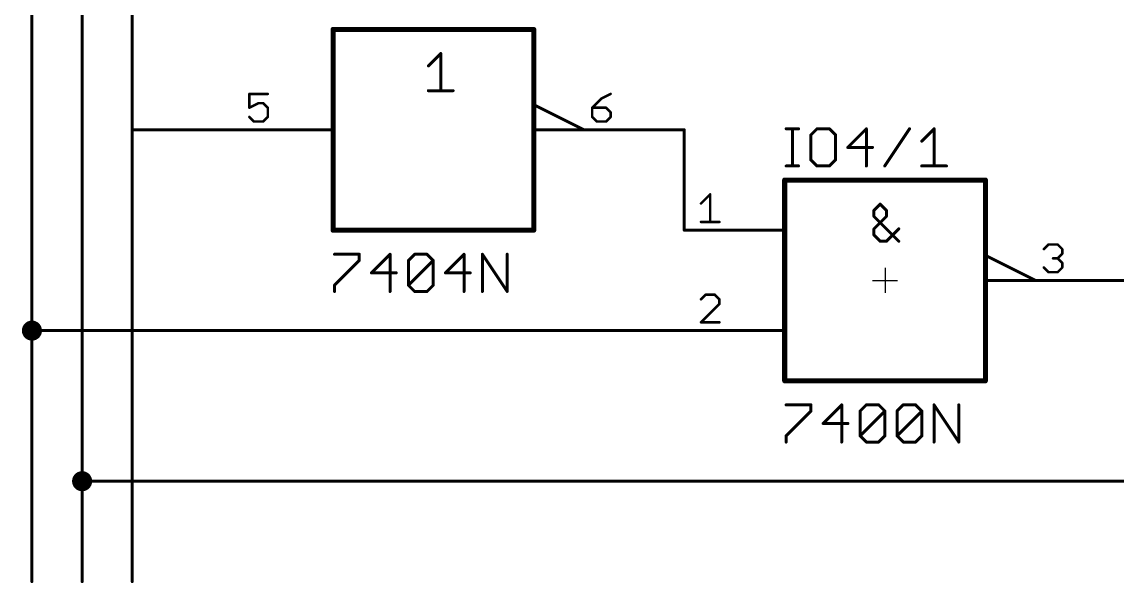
# Model space of a CAD drawing. Extents: x -34 to 81, y -13 to 101.
# Drawn here: x -33.5 to 21.9, y -12.8 to 15.6 of the extents above; entities that cross this region are included whole.
import ezdxf

# ---------------------------------------------------------------- set-up
doc = ezdxf.new("R2010")
doc.units = 0
for name, color, linetype in [('91', 94, 'CONTINUOUS'), ('94', 14, 'CONTINUOUS'), ('95', 250, 'CONTINUOUS'), ('96', 250, 'CONTINUOUS')]:
    doc.layers.add(name, color=color, linetype=linetype)

msp = doc.modelspace()

# ---------------------------------------------------------------- linework, layer by layer
at = {"layer": '91', "const_width": 0.1524}
for points in [[(-33.02, 35.56), (-33.02, 0)], [(-27.94, 10.16), (-27.94, 30.48)], [(-30.48, -7.62), (-30.48, 22.86)], [(-27.94, -12.7), (-27.94, 10.16)], [(-22.86, 10.16), (-27.94, 10.16)], [(-2.54, 10.16), (0, 10.16)], [(0, 10.16), (0, 5.08)], [(20.32, 2.54), (22.86, 2.54)], [(-33.02, 0), (-33.02, -12.7)], [(2.54, 0), (-33.02, 0)], [(-30.48, -12.7), (-30.48, -7.62)], [(25.4, -7.62), (-30.48, -7.62)]]:
    msp.add_lwpolyline(points, dxfattribs=at)
at = {"layer": '91'}
for points, const_width in [([(-27.9019, 10.16, 1), (-27.9781, 10.16)], 0.0762), ([(-27.94, 10.1981, 1), (-27.94, 10.1219)], 0.0762), ([(-27.9781, 10.16, 1), (-27.9019, 10.16)], 0.0762), ([(-22.86, 10.1219, 1), (-22.86, 10.1981)], 0.0762), ([(-2.54, 10.1981, 1), (-2.54, 10.1219)], 0.0762), ([(0.0381, 10.16, 1), (-0.0381, 10.16)], 0.0762), ([(0, 10.1219, 1), (0, 10.1981)], 0.0762), ([(-0.0381, 5.08, 1), (0.0381, 5.08)], 0.0762), ([(20.32, 2.5781, 1), (20.32, 2.5019)], 0.0762), ([(-33.02, -0.254, 1), (-33.02, 0.254, 1), (-33.02, -0.254)], 0.508), ([(-32.9819, 0, 1), (-33.0581, 0)], 0.0762), ([(-33.02, 0.0381, 1), (-33.02, -0.0381)], 0.0762), ([(-33.0581, 0, 1), (-32.9819, 0)], 0.0762), ([(2.54, -0.0381, 1), (2.54, 0.0381)], 0.0762), ([(-30.48, -7.874, 1), (-30.48, -7.366, 1), (-30.48, -7.874)], 0.508), ([(-30.4419, -7.62, 1), (-30.5181, -7.62)], 0.0762), ([(-30.48, -7.5819, 1), (-30.48, -7.6581)], 0.0762), ([(-30.5181, -7.62, 1), (-30.4419, -7.62)], 0.0762), ([(-33.0581, -12.7, 1), (-32.9819, -12.7)], 0.0762), ([(-30.5181, -12.7, 1), (-30.4419, -12.7)], 0.0762), ([(-27.9781, -12.7, 1), (-27.9019, -12.7)], 0.0762)]:
    msp.add_lwpolyline(points, format="xyb", dxfattribs=dict(at, const_width=const_width))
at = {"layer": '94'}
for p, q in [((10.16, 3.175), (10.16, 1.905)), ((9.525, 2.54), (10.795, 2.54))]:
    msp.add_line(p, q, dxfattribs=at)
for points, const_width in [([(-7.62, 15.24), (-17.78, 15.24)], 0.254), ([(-17.78, 10.16), (-17.78, 15.24)], 0.254), ([(-7.62, 15.24), (-7.62, 11.43)], 0.254), ([(-12.954, 13.3953), (-12.3269, 14.0224)], 0.1524), ([(-12.3269, 14.0224), (-12.3269, 12.1412)], 0.1524), ([(-12.954, 12.1412), (-11.6999, 12.1412)], 0.1524), ([(-7.62, 11.43), (-7.62, 10.16)], 0.254), ([(-5.08, 10.16), (-7.62, 11.43)], 0.1524), ([(-22.86, 10.16), (-20.32, 10.16)], 0.1524), ([(-20.32, 10.16), (-17.78, 10.16)], 0.1524), ([(-17.78, 5.08), (-17.78, 10.16)], 0.254), ([(-7.62, 10.16), (-7.62, 5.08)], 0.254), ([(-7.62, 10.16), (-5.08, 10.16)], 0.1524), ([(-2.54, 10.16), (-5.08, 10.16)], 0.1524), ([(15.24, 7.62), (5.08, 7.62)], 0.254), ([(5.08, 5.08), (5.08, 7.62)], 0.254), ([(15.24, 7.62), (15.24, 3.81)], 0.254), ([(9.9147, 6.4024), (9.6012, 6.0889)], 0.1524), ([(9.6012, 6.0889), (9.6012, 5.7753)], 0.1524), ([(10.2283, 6.0889), (9.9147, 6.4024)], 0.1524), ([(10.2283, 5.7753), (10.2283, 6.0889)], 0.1524), ([(9.6012, 5.1483), (10.2283, 5.7753)], 0.1524), ([(9.6012, 5.7753), (10.8553, 4.5212)], 0.1524), ([(-17.78, 5.08), (-7.62, 5.08)], 0.254), ([(0, 5.08), (2.54, 5.08)], 0.1524), ([(2.54, 5.08), (5.08, 5.08)], 0.1524), ([(5.08, 0), (5.08, 5.08)], 0.254), ([(9.6012, 4.8347), (9.6012, 5.1483)], 0.1524), ([(10.8553, 5.1483), (10.2283, 4.5212)], 0.1524), ([(9.9147, 4.5212), (9.6012, 4.8347)], 0.1524), ([(10.2283, 4.5212), (9.9147, 4.5212)], 0.1524), ([(15.24, 3.81), (15.24, 2.54)], 0.254), ([(17.78, 2.54), (15.24, 3.81)], 0.1524), ([(15.24, 2.54), (15.24, -2.54)], 0.254), ([(15.24, 2.54), (17.78, 2.54)], 0.1524), ([(20.32, 2.54), (17.78, 2.54)], 0.1524), ([(0, 0), (2.54, 0)], 0.1524), ([(2.54, 0), (5.08, 0)], 0.1524), ([(5.08, -2.54), (5.08, 0)], 0.254), ([(5.08, -2.54), (15.24, -2.54)], 0.254)]:
    msp.add_lwpolyline(points, dxfattribs=dict(at, const_width=const_width))
for points, const_width in [([(-17.78, 15.3035, 1), (-17.78, 15.1765)], 0.127), ([(-17.7165, 15.24, 1), (-17.8435, 15.24)], 0.127), ([(-7.5565, 15.24, 1), (-7.6835, 15.24)], 0.127), ([(-7.62, 15.1765, 1), (-7.62, 15.3035)], 0.127), ([(-12.2888, 14.0224, 1), (-12.365, 14.0224)], 0.0762), ([(-12.3, 13.9955, 1), (-12.3539, 14.0493)], 0.0762), ([(-12.9809, 13.4223, 1), (-12.9271, 13.3684)], 0.0762), ([(-12.954, 12.1793, 1), (-12.954, 12.1031)], 0.0762), ([(-11.6999, 12.1031, 1), (-11.6999, 12.1793)], 0.0762), ([(-12.365, 12.1412, 1), (-12.2888, 12.1412)], 0.0762), ([(-7.5565, 11.43, 1), (-7.6835, 11.43)], 0.127), ([(-7.6835, 11.43, 1), (-7.5565, 11.43)], 0.127), ([(-7.603, 11.4641, 1), (-7.637, 11.3959)], 0.0762), ([(-22.86, 10.1981, 1), (-22.86, 10.1219)], 0.0762), ([(-20.32, 10.1981, 1), (-20.32, 10.1219)], 0.0762), ([(-20.32, 10.1219, 1), (-20.32, 10.1981)], 0.0762), ([(-17.7165, 10.16, 1), (-17.8435, 10.16)], 0.127), ([(-17.8435, 10.16, 1), (-17.7165, 10.16)], 0.127), ([(-17.78, 10.1219, 1), (-17.78, 10.1981)], 0.0762), ([(-7.5565, 10.16, 1), (-7.6835, 10.16)], 0.127), ([(-7.6835, 10.16, 1), (-7.5565, 10.16)], 0.127), ([(-7.62, 10.1981, 1), (-7.62, 10.1219)], 0.0762), ([(-5.08, 10.1981, 1), (-5.08, 10.1219)], 0.0762), ([(-5.097, 10.1259, 1), (-5.063, 10.1941)], 0.0762), ([(-5.08, 10.1219, 1), (-5.08, 10.1981)], 0.0762), ([(-2.54, 10.1219, 1), (-2.54, 10.1981)], 0.0762), ([(5.08, 7.6835, 1), (5.08, 7.5565)], 0.127), ([(5.1435, 7.62, 1), (5.0165, 7.62)], 0.127), ([(15.3035, 7.62, 1), (15.1765, 7.62)], 0.127), ([(15.24, 7.5565, 1), (15.24, 7.6835)], 0.127), ([(9.6393, 6.0889, 1), (9.5631, 6.0889)], 0.0762), ([(9.5743, 6.1158, 1), (9.6281, 6.0619)], 0.0762), ([(9.9417, 6.4293, 1), (9.8878, 6.3755)], 0.0762), ([(9.9417, 6.3755, 1), (9.8878, 6.4293)], 0.0762), ([(10.2664, 6.0889, 1), (10.1902, 6.0889)], 0.0762), ([(10.2013, 6.0619, 1), (10.2552, 6.1158)], 0.0762), ([(9.6281, 5.8023, 1), (9.5743, 5.7484)], 0.0762), ([(9.5631, 5.7753, 1), (9.6393, 5.7753)], 0.0762), ([(10.1902, 5.7753, 1), (10.2664, 5.7753)], 0.0762), ([(10.2552, 5.7484, 1), (10.2013, 5.8023)], 0.0762), ([(-17.78, 5.1435, 1), (-17.78, 5.0165)], 0.127), ([(-17.8435, 5.08, 1), (-17.7165, 5.08)], 0.127), ([(-7.6835, 5.08, 1), (-7.5565, 5.08)], 0.127), ([(-7.62, 5.0165, 1), (-7.62, 5.1435)], 0.127), ([(0, 5.1181, 1), (0, 5.0419)], 0.0762), ([(2.54, 5.1181, 1), (2.54, 5.0419)], 0.0762), ([(2.54, 5.0419, 1), (2.54, 5.1181)], 0.0762), ([(5.1435, 5.08, 1), (5.0165, 5.08)], 0.127), ([(5.0165, 5.08, 1), (5.1435, 5.08)], 0.127), ([(5.08, 5.0419, 1), (5.08, 5.1181)], 0.0762), ([(9.6393, 5.1483, 1), (9.5631, 5.1483)], 0.0762), ([(9.5743, 5.1752, 1), (9.6281, 5.1213)], 0.0762), ([(10.8823, 5.1213, 1), (10.8284, 5.1752)], 0.0762), ([(9.6281, 4.8617, 1), (9.5743, 4.8078)], 0.0762), ([(9.5631, 4.8347, 1), (9.6393, 4.8347)], 0.0762), ([(9.9147, 4.5593, 1), (9.9147, 4.4831)], 0.0762), ([(9.8878, 4.4943, 1), (9.9417, 4.5481)], 0.0762), ([(10.2013, 4.5481, 1), (10.2552, 4.4943)], 0.0762), ([(10.2283, 4.4831, 1), (10.2283, 4.5593)], 0.0762), ([(10.8284, 4.4943, 1), (10.8823, 4.5481)], 0.0762), ([(15.3035, 3.81, 1), (15.1765, 3.81)], 0.127), ([(15.257, 3.8441, 1), (15.223, 3.7759)], 0.0762), ([(15.1765, 3.81, 1), (15.3035, 3.81)], 0.127), ([(15.3035, 2.54, 1), (15.1765, 2.54)], 0.127), ([(15.1765, 2.54, 1), (15.3035, 2.54)], 0.127), ([(15.24, 2.5781, 1), (15.24, 2.5019)], 0.0762), ([(17.78, 2.5781, 1), (17.78, 2.5019)], 0.0762), ([(17.763, 2.5059, 1), (17.797, 2.5741)], 0.0762), ([(17.78, 2.5019, 1), (17.78, 2.5781)], 0.0762), ([(20.32, 2.5019, 1), (20.32, 2.5781)], 0.0762), ([(0, 0.0381, 1), (0, -0.0381)], 0.0762), ([(2.54, 0.0381, 1), (2.54, -0.0381)], 0.0762), ([(2.54, -0.0381, 1), (2.54, 0.0381)], 0.0762), ([(5.1435, 0, 1), (5.0165, 0)], 0.127), ([(5.0165, 0, 1), (5.1435, 0)], 0.127), ([(5.08, -0.0381, 1), (5.08, 0.0381)], 0.0762), ([(5.08, -2.4765, 1), (5.08, -2.6035)], 0.127), ([(5.0165, -2.54, 1), (5.1435, -2.54)], 0.127), ([(15.1765, -2.54, 1), (15.3035, -2.54)], 0.127), ([(15.24, -2.6035, 1), (15.24, -2.4765)], 0.127)]:
    msp.add_lwpolyline(points, format="xyb", dxfattribs=dict(at, const_width=const_width))
at = {"layer": '95'}
for points, const_width in [([(-21.0832, 11.9773), (-22.0154, 11.9773)], 0.127), ([(-22.0154, 11.9773), (-22.0154, 11.2782)], 0.127), ([(-4.1948, 11.7443), (-4.6609, 11.2782)], 0.127), ([(-3.7288, 11.9773), (-4.1948, 11.7443)], 0.127), ([(-22.0154, 11.2782), (-21.5493, 11.5112)], 0.127), ([(-21.5493, 11.5112), (-21.3163, 11.5112)], 0.127), ([(-21.3163, 11.5112), (-21.0832, 11.2782)], 0.127), ([(-21.0832, 11.2782), (-21.0832, 10.8121)], 0.127), ([(-4.6609, 11.2782), (-4.6609, 10.8121)], 0.127), ([(-3.9618, 11.2782), (-4.6609, 11.2782)], 0.127), ([(-3.7288, 11.0452), (-3.9618, 11.2782)], 0.127), ([(-3.7288, 10.8121), (-3.7288, 11.0452)], 0.127), ([(-21.7823, 10.5791), (-22.0154, 10.8121)], 0.127), ([(-21.3163, 10.5791), (-21.7823, 10.5791)], 0.127), ([(-21.0832, 10.8121), (-21.3163, 10.5791)], 0.127), ([(-4.6609, 10.8121), (-4.4279, 10.5791)], 0.127), ([(-4.4279, 10.5791), (-3.9618, 10.5791)], 0.127), ([(-3.9618, 10.5791), (-3.7288, 10.8121)], 0.127), ([(5.1562, 10.2124), (5.7833, 10.2124)], 0.1524), ([(5.4697, 8.3312), (5.4697, 10.2124)], 0.1524), ([(6.7171, 10.2124), (6.4036, 9.8989)], 0.1524), ([(7.3442, 10.2124), (6.7171, 10.2124)], 0.1524), ([(7.6577, 9.8989), (7.3442, 10.2124)], 0.1524), ([(9.2152, 10.2124), (8.2746, 9.2718)], 0.1524), ([(9.2152, 8.3312), (9.2152, 10.2124)], 0.1524), ([(10.1456, 8.3312), (11.3998, 10.2124)], 0.1524), ([(12.0167, 9.5853), (12.6437, 10.2124)], 0.1524), ([(12.6437, 10.2124), (12.6437, 8.3312)], 0.1524), ([(6.4036, 9.8989), (6.4036, 8.6447)], 0.1524), ([(7.6577, 8.6447), (7.6577, 9.8989)], 0.1524), ([(8.2746, 9.2718), (9.5287, 9.2718)], 0.1524), ([(5.1562, 8.3312), (5.7833, 8.3312)], 0.1524), ([(6.4036, 8.6447), (6.7171, 8.3312)], 0.1524), ([(6.7171, 8.3312), (7.3442, 8.3312)], 0.1524), ([(7.3442, 8.3312), (7.6577, 8.6447)], 0.1524), ([(12.0167, 8.3312), (13.2708, 8.3312)], 0.1524), ([(0.8446, 6.4312), (1.3107, 6.8973)], 0.127), ([(1.3107, 6.8973), (1.3107, 5.4991)], 0.127), ([(0.8446, 5.4991), (1.7768, 5.4991)], 0.127), ([(18.1991, 4.1243), (18.4321, 4.3573)], 0.127), ([(18.4321, 4.3573), (18.8982, 4.3573)], 0.127), ([(18.8982, 4.3573), (19.1312, 4.1243)], 0.127), ([(19.1312, 3.8912), (18.8982, 3.6582)], 0.127), ([(19.1312, 4.1243), (19.1312, 3.8912)], 0.127), ([(18.8982, 3.6582), (18.6652, 3.6582)], 0.127), ([(18.8982, 3.6582), (19.1312, 3.4252)], 0.127), ([(19.1312, 3.4252), (19.1312, 3.1921)], 0.127), ([(18.4321, 2.9591), (18.1991, 3.1921)], 0.127), ([(18.8982, 2.9591), (18.4321, 2.9591)], 0.127), ([(19.1312, 3.1921), (18.8982, 2.9591)], 0.127), ([(1.0777, 1.8173), (0.8446, 1.5843)], 0.127), ([(1.5437, 1.8173), (1.0777, 1.8173)], 0.127), ([(1.7768, 1.5843), (1.5437, 1.8173)], 0.127), ([(0.8446, 0.4191), (1.7768, 1.3512)], 0.127), ([(1.7768, 1.3512), (1.7768, 1.5843)], 0.127), ([(1.7768, 0.4191), (0.8446, 0.4191)], 0.127)]:
    msp.add_lwpolyline(points, dxfattribs=dict(at, const_width=const_width))
for points, const_width in [([(-22.0154, 12.009, 1), (-22.0154, 11.9455)], 0.0635), ([(-21.9836, 11.9773, 1), (-22.0471, 11.9773)], 0.0635), ([(-21.0832, 11.9455, 1), (-21.0832, 12.009)], 0.0635), ([(-4.209, 11.7727, 1), (-4.1806, 11.7159)], 0.0635), ([(-4.1724, 11.7218, 1), (-4.2173, 11.7667)], 0.0635), ([(-3.7146, 11.9489, 1), (-3.743, 12.0057)], 0.0635), ([(-22.0296, 11.3066, 1), (-22.0012, 11.2498)], 0.0635), ([(-22.0471, 11.2782, 1), (-21.9836, 11.2782)], 0.0635), ([(-21.5493, 11.543, 1), (-21.5493, 11.4795)], 0.0635), ([(-21.5351, 11.4828, 1), (-21.5635, 11.5396)], 0.0635), ([(-21.2938, 11.5337, 1), (-21.3387, 11.4888)], 0.0635), ([(-21.3163, 11.4795, 1), (-21.3163, 11.543)], 0.0635), ([(-21.0515, 11.2782, 1), (-21.115, 11.2782)], 0.0635), ([(-21.1057, 11.2557, 1), (-21.0608, 11.3006)], 0.0635), ([(-4.6609, 11.3099, 1), (-4.6609, 11.2464)], 0.0635), ([(-4.6834, 11.3006, 1), (-4.6384, 11.2557)], 0.0635), ([(-4.6292, 11.2782, 1), (-4.6926, 11.2782)], 0.0635), ([(-3.9394, 11.3006, 1), (-3.9843, 11.2557)], 0.0635), ([(-3.9618, 11.2464, 1), (-3.9618, 11.3099)], 0.0635), ([(-3.697, 11.0452, 1), (-3.7605, 11.0452)], 0.0635), ([(-3.7512, 11.0227, 1), (-3.7063, 11.0676)], 0.0635), ([(-21.9929, 10.8346, 1), (-22.0378, 10.7897)], 0.0635), ([(-21.7823, 10.6109, 1), (-21.7823, 10.5473)], 0.0635), ([(-21.8048, 10.5566, 1), (-21.7599, 10.6016)], 0.0635), ([(-21.3387, 10.6016, 1), (-21.2938, 10.5566)], 0.0635), ([(-21.3163, 10.5473, 1), (-21.3163, 10.6109)], 0.0635), ([(-21.115, 10.8121, 1), (-21.0515, 10.8121)], 0.0635), ([(-21.0608, 10.7897, 1), (-21.1057, 10.8346)], 0.0635), ([(-4.6384, 10.8346, 1), (-4.6834, 10.7897)], 0.0635), ([(-4.6926, 10.8121, 1), (-4.6292, 10.8121)], 0.0635), ([(-4.4279, 10.6109, 1), (-4.4279, 10.5473)], 0.0635), ([(-4.4503, 10.5566, 1), (-4.4054, 10.6016)], 0.0635), ([(-3.9843, 10.6016, 1), (-3.9394, 10.5566)], 0.0635), ([(-3.9618, 10.5473, 1), (-3.9618, 10.6109)], 0.0635), ([(-3.7605, 10.8121, 1), (-3.697, 10.8121)], 0.0635), ([(-3.7063, 10.7897, 1), (-3.7512, 10.8346)], 0.0635), ([(5.1562, 10.2505, 1), (5.1562, 10.1743)], 0.0762), ([(5.5078, 10.2124, 1), (5.4316, 10.2124)], 0.0762), ([(5.7833, 10.1743, 1), (5.7833, 10.2505)], 0.0762), ([(6.7171, 10.2505, 1), (6.7171, 10.1743)], 0.0762), ([(6.744, 10.1855, 1), (6.6902, 10.2393)], 0.0762), ([(7.3711, 10.2393, 1), (7.3172, 10.1855)], 0.0762), ([(7.3442, 10.1743, 1), (7.3442, 10.2505)], 0.0762), ([(9.2533, 10.2124, 1), (9.1771, 10.2124)], 0.0762), ([(9.2421, 10.1855, 1), (9.1883, 10.2393)], 0.0762), ([(11.4315, 10.1913, 1), (11.3681, 10.2335)], 0.0762), ([(12.6818, 10.2124, 1), (12.6056, 10.2124)], 0.0762), ([(12.6707, 10.1855, 1), (12.6168, 10.2393)], 0.0762), ([(6.3766, 9.9258, 1), (6.4305, 9.8719)], 0.0762), ([(6.4417, 9.8989, 1), (6.3655, 9.8989)], 0.0762), ([(7.6958, 9.8989, 1), (7.6196, 9.8989)], 0.0762), ([(7.6308, 9.8719, 1), (7.6846, 9.9258)], 0.0762), ([(11.9897, 9.6123, 1), (12.0436, 9.5584)], 0.0762), ([(8.2746, 9.3099, 1), (8.2746, 9.2337)], 0.0762), ([(8.2477, 9.2987, 1), (8.3015, 9.2449)], 0.0762), ([(9.5287, 9.2337, 1), (9.5287, 9.3099)], 0.0762), ([(5.1562, 8.3693, 1), (5.1562, 8.2931)], 0.0762), ([(5.4316, 8.3312, 1), (5.5078, 8.3312)], 0.0762), ([(5.7833, 8.2931, 1), (5.7833, 8.3693)], 0.0762), ([(6.4305, 8.6717, 1), (6.3766, 8.6178)], 0.0762), ([(6.3655, 8.6447, 1), (6.4417, 8.6447)], 0.0762), ([(6.7171, 8.3693, 1), (6.7171, 8.2931)], 0.0762), ([(6.6902, 8.3043, 1), (6.744, 8.3581)], 0.0762), ([(7.3172, 8.3581, 1), (7.3711, 8.3043)], 0.0762), ([(7.3442, 8.2931, 1), (7.3442, 8.3693)], 0.0762), ([(7.6196, 8.6447, 1), (7.6958, 8.6447)], 0.0762), ([(7.6846, 8.6178, 1), (7.6308, 8.6717)], 0.0762), ([(9.1771, 8.3312, 1), (9.2533, 8.3312)], 0.0762), ([(10.1139, 8.3523, 1), (10.1773, 8.3101)], 0.0762), ([(12.0167, 8.3693, 1), (12.0167, 8.2931)], 0.0762), ([(12.6056, 8.3312, 1), (12.6818, 8.3312)], 0.0762), ([(13.2708, 8.2931, 1), (13.2708, 8.3693)], 0.0762), ([(1.3424, 6.8973, 1), (1.2789, 6.8973)], 0.0635), ([(1.3331, 6.8748, 1), (1.2882, 6.9197)], 0.0635), ([(0.8222, 6.4537, 1), (0.8671, 6.4088)], 0.0635), ([(0.8446, 5.5309, 1), (0.8446, 5.4674)], 0.0635), ([(1.7768, 5.4674, 1), (1.7768, 5.5309)], 0.0635), ([(1.2789, 5.4991, 1), (1.3424, 5.4991)], 0.0635), ([(18.1766, 4.1467, 1), (18.2216, 4.1018)], 0.0635), ([(18.4321, 4.389, 1), (18.4321, 4.3255)], 0.0635), ([(18.4546, 4.3348, 1), (18.4097, 4.3797)], 0.0635), ([(18.9206, 4.3797, 1), (18.8757, 4.3348)], 0.0635), ([(18.8982, 4.3255, 1), (18.8982, 4.389)], 0.0635), ([(19.163, 4.1243, 1), (19.0995, 4.1243)], 0.0635), ([(19.0995, 3.8912, 1), (19.163, 3.8912)], 0.0635), ([(19.1088, 4.1018, 1), (19.1537, 4.1467)], 0.0635), ([(19.1537, 3.8688, 1), (19.1088, 3.9137)], 0.0635), ([(18.6652, 3.6899, 1), (18.6652, 3.6264)], 0.0635), ([(18.9206, 3.6806, 1), (18.8757, 3.6357)], 0.0635), ([(18.8757, 3.6806, 1), (18.9206, 3.6357)], 0.0635), ([(18.8982, 3.6264, 1), (18.8982, 3.6899)], 0.0635), ([(19.163, 3.4252, 1), (19.0995, 3.4252)], 0.0635), ([(19.1088, 3.4027, 1), (19.1537, 3.4476)], 0.0635), ([(18.2216, 3.2146, 1), (18.1766, 3.1697)], 0.0635), ([(18.4321, 2.9909, 1), (18.4321, 2.9274)], 0.0635), ([(18.4097, 2.9366, 1), (18.4546, 2.9816)], 0.0635), ([(18.8757, 2.9816, 1), (18.9206, 2.9366)], 0.0635), ([(18.8982, 2.9274, 1), (18.8982, 2.9909)], 0.0635), ([(19.0995, 3.1921, 1), (19.163, 3.1921)], 0.0635), ([(19.1537, 3.1697, 1), (19.1088, 3.2146)], 0.0635), ([(1.0777, 1.849, 1), (1.0777, 1.7855)], 0.0635), ([(1.1001, 1.7948, 1), (1.0552, 1.8397)], 0.0635), ([(1.5662, 1.8397, 1), (1.5213, 1.7948)], 0.0635), ([(1.5437, 1.7855, 1), (1.5437, 1.849)], 0.0635), ([(0.8222, 1.6067, 1), (0.8671, 1.5618)], 0.0635), ([(1.8085, 1.5843, 1), (1.745, 1.5843)], 0.0635), ([(1.745, 1.3512, 1), (1.8085, 1.3512)], 0.0635), ([(1.7543, 1.5618, 1), (1.7992, 1.6067)], 0.0635), ([(1.7992, 1.3288, 1), (1.7543, 1.3737)], 0.0635), ([(0.8446, 0.4509, 1), (0.8446, 0.3874)], 0.0635), ([(0.8222, 0.4416, 1), (0.8671, 0.3966)], 0.0635), ([(1.7768, 0.3874, 1), (1.7768, 0.4509)], 0.0635)]:
    msp.add_lwpolyline(points, format="xyb", dxfattribs=dict(at, const_width=const_width))
at = {"layer": '96', "const_width": 0.1524}
for points in [[(-17.7038, 3.8624), (-16.4497, 3.8624)], [(-16.4497, 3.8624), (-16.4497, 3.5489)], [(-14.8922, 3.8624), (-15.8328, 2.9218)], [(-14.8922, 1.9812), (-14.8922, 3.8624)], [(-13.9617, 3.5489), (-13.6482, 3.8624)], [(-13.6482, 3.8624), (-13.0211, 3.8624)], [(-13.0211, 3.8624), (-12.7076, 3.5489)], [(-11.1501, 3.8624), (-12.0907, 2.9218)], [(-11.1501, 1.9812), (-11.1501, 3.8624)], [(-10.2196, 1.9812), (-10.2196, 3.8624)], [(-10.2196, 3.8624), (-8.9655, 1.9812)], [(-8.9655, 1.9812), (-8.9655, 3.8624)], [(-16.4497, 3.5489), (-17.7038, 2.2947)], [(-13.9617, 2.2947), (-13.9617, 3.5489)], [(-13.9617, 2.2947), (-12.7076, 3.5489)], [(-12.7076, 3.5489), (-12.7076, 2.2947)], [(-15.8328, 2.9218), (-14.5786, 2.9218)], [(-12.0907, 2.9218), (-10.8366, 2.9218)], [(-17.7038, 2.2947), (-17.7038, 1.9812)], [(-13.6482, 1.9812), (-13.9617, 2.2947)], [(-12.7076, 2.2947), (-13.0211, 1.9812)], [(-13.0211, 1.9812), (-13.6482, 1.9812)], [(5.1562, -3.7576), (6.4103, -3.7576)], [(6.4103, -3.7576), (6.4103, -4.0711)], [(7.9678, -3.7576), (7.0272, -4.6982)], [(7.9678, -5.6388), (7.9678, -3.7576)], [(8.8983, -4.0711), (9.2118, -3.7576)], [(9.2118, -3.7576), (9.8389, -3.7576)], [(9.8389, -3.7576), (10.1524, -4.0711)], [(10.7693, -4.0711), (11.0828, -3.7576)], [(11.0828, -3.7576), (11.7099, -3.7576)], [(11.7099, -3.7576), (12.0235, -4.0711)], [(12.6403, -5.6388), (12.6403, -3.7576)], [(12.6403, -3.7576), (13.8945, -5.6388)], [(13.8945, -5.6388), (13.8945, -3.7576)], [(6.4103, -4.0711), (5.1562, -5.3253)], [(8.8983, -5.3253), (8.8983, -4.0711)], [(8.8983, -5.3253), (10.1524, -4.0711)], [(10.1524, -4.0711), (10.1524, -5.3253)], [(10.7693, -5.3253), (10.7693, -4.0711)], [(10.7693, -5.3253), (12.0235, -4.0711)], [(12.0235, -4.0711), (12.0235, -5.3253)], [(7.0272, -4.6982), (8.2814, -4.6982)], [(5.1562, -5.3253), (5.1562, -5.6388)], [(9.2118, -5.6388), (8.8983, -5.3253)], [(10.1524, -5.3253), (9.8389, -5.6388)], [(11.0828, -5.6388), (10.7693, -5.3253)], [(12.0235, -5.3253), (11.7099, -5.6388)], [(9.8389, -5.6388), (9.2118, -5.6388)], [(11.7099, -5.6388), (11.0828, -5.6388)]]:
    msp.add_lwpolyline(points, dxfattribs=at)
at = {"layer": '96', "const_width": 0.0762}
for points in [[(-17.7038, 3.9005, 1), (-17.7038, 3.8243)], [(-16.4116, 3.8624, 1), (-16.4878, 3.8624)], [(-16.4497, 3.8243, 1), (-16.4497, 3.9005)], [(-14.8541, 3.8624, 1), (-14.9303, 3.8624)], [(-14.8652, 3.8355, 1), (-14.9191, 3.8893)], [(-13.6482, 3.9005, 1), (-13.6482, 3.8243)], [(-13.6212, 3.8355, 1), (-13.6751, 3.8893)], [(-12.9942, 3.8893, 1), (-13.0481, 3.8355)], [(-13.0211, 3.8243, 1), (-13.0211, 3.9005)], [(-11.112, 3.8624, 1), (-11.1882, 3.8624)], [(-11.1231, 3.8355, 1), (-11.177, 3.8893)], [(-10.1879, 3.8835, 1), (-10.2514, 3.8413)], [(-10.1815, 3.8624, 1), (-10.2577, 3.8624)], [(-8.9274, 3.8624, 1), (-9.0036, 3.8624)], [(-16.4878, 3.5489, 1), (-16.4116, 3.5489)], [(-16.4227, 3.5219, 1), (-16.4766, 3.5758)], [(-13.9887, 3.5758, 1), (-13.9348, 3.5219)], [(-13.9236, 3.5489, 1), (-13.9998, 3.5489)], [(-12.6695, 3.5489, 1), (-12.7457, 3.5489)], [(-12.6806, 3.5219, 1), (-12.7345, 3.5758)], [(-12.7345, 3.5219, 1), (-12.6806, 3.5758)], [(-15.8328, 2.9599, 1), (-15.8328, 2.8837)], [(-15.8597, 2.9487, 1), (-15.8058, 2.8949)], [(-14.5786, 2.8837, 1), (-14.5786, 2.9599)], [(-12.0907, 2.9599, 1), (-12.0907, 2.8837)], [(-12.1176, 2.9487, 1), (-12.0637, 2.8949)], [(-10.8366, 2.8837, 1), (-10.8366, 2.9599)], [(-17.6657, 2.2947, 1), (-17.7419, 2.2947)], [(-17.7307, 2.3217, 1), (-17.6769, 2.2678)], [(-13.9348, 2.3217, 1), (-13.9887, 2.2678)], [(-13.9887, 2.3217, 1), (-13.9348, 2.2678)], [(-13.9998, 2.2947, 1), (-13.9236, 2.2947)], [(-12.7457, 2.2947, 1), (-12.6695, 2.2947)], [(-12.6806, 2.2678, 1), (-12.7345, 2.3217)], [(-17.7419, 1.9812, 1), (-17.6657, 1.9812)], [(-14.9303, 1.9812, 1), (-14.8541, 1.9812)], [(-13.6482, 2.0193, 1), (-13.6482, 1.9431)], [(-13.6751, 1.9543, 1), (-13.6212, 2.0081)], [(-13.0481, 2.0081, 1), (-12.9942, 1.9543)], [(-13.0211, 1.9431, 1), (-13.0211, 2.0193)], [(-11.1882, 1.9812, 1), (-11.112, 1.9812)], [(-10.2577, 1.9812, 1), (-10.1815, 1.9812)], [(-9.0036, 1.9812, 1), (-8.9274, 1.9812)], [(-8.9972, 1.9601, 1), (-8.9338, 2.0023)], [(5.1562, -3.7195, 1), (5.1562, -3.7957)], [(6.4484, -3.7576, 1), (6.3722, -3.7576)], [(6.4103, -3.7957, 1), (6.4103, -3.7195)], [(8.0059, -3.7576, 1), (7.9297, -3.7576)], [(7.9948, -3.7845, 1), (7.9409, -3.7307)], [(9.2118, -3.7195, 1), (9.2118, -3.7957)], [(9.2388, -3.7845, 1), (9.1849, -3.7307)], [(9.8658, -3.7307, 1), (9.8119, -3.7845)], [(9.8389, -3.7957, 1), (9.8389, -3.7195)], [(11.0828, -3.7195, 1), (11.0828, -3.7957)], [(11.1098, -3.7845, 1), (11.0559, -3.7307)], [(11.7369, -3.7307, 1), (11.683, -3.7845)], [(11.7099, -3.7957, 1), (11.7099, -3.7195)], [(12.6784, -3.7576, 1), (12.6022, -3.7576)], [(12.6721, -3.7365, 1), (12.6086, -3.7787)], [(13.9326, -3.7576, 1), (13.8564, -3.7576)], [(6.3722, -4.0711, 1), (6.4484, -4.0711)], [(6.4373, -4.0981, 1), (6.3834, -4.0442)], [(8.8713, -4.0442, 1), (8.9252, -4.0981)], [(8.9364, -4.0711, 1), (8.8602, -4.0711)], [(10.1905, -4.0711, 1), (10.1143, -4.0711)], [(10.1794, -4.0981, 1), (10.1255, -4.0442)], [(10.1255, -4.0981, 1), (10.1794, -4.0442)], [(10.8074, -4.0711, 1), (10.7312, -4.0711)], [(10.7424, -4.0442, 1), (10.7963, -4.0981)], [(12.0616, -4.0711, 1), (11.9854, -4.0711)], [(12.0504, -4.0981, 1), (11.9965, -4.0442)], [(11.9965, -4.0981, 1), (12.0504, -4.0442)], [(7.0272, -4.6601, 1), (7.0272, -4.7363)], [(7.0003, -4.6713, 1), (7.0542, -4.7251)], [(8.2814, -4.7363, 1), (8.2814, -4.6601)], [(5.1943, -5.3253, 1), (5.1181, -5.3253)], [(5.1293, -5.2983, 1), (5.1831, -5.3522)], [(8.9252, -5.2983, 1), (8.8713, -5.3522)], [(8.8713, -5.2983, 1), (8.9252, -5.3522)], [(8.8602, -5.3253, 1), (8.9364, -5.3253)], [(10.1143, -5.3253, 1), (10.1905, -5.3253)], [(10.1794, -5.3522, 1), (10.1255, -5.2983)], [(10.7963, -5.2983, 1), (10.7424, -5.3522)], [(10.7424, -5.2983, 1), (10.7963, -5.3522)], [(10.7312, -5.3253, 1), (10.8074, -5.3253)], [(11.9854, -5.3253, 1), (12.0616, -5.3253)], [(12.0504, -5.3522, 1), (11.9965, -5.2983)], [(5.1181, -5.6388, 1), (5.1943, -5.6388)], [(7.9297, -5.6388, 1), (8.0059, -5.6388)], [(9.2118, -5.6007, 1), (9.2118, -5.6769)], [(9.1849, -5.6657, 1), (9.2388, -5.6119)], [(9.8119, -5.6119, 1), (9.8658, -5.6657)], [(9.8389, -5.6769, 1), (9.8389, -5.6007)], [(11.0828, -5.6007, 1), (11.0828, -5.6769)], [(11.0559, -5.6657, 1), (11.1098, -5.6119)], [(11.683, -5.6119, 1), (11.7369, -5.6657)], [(11.7099, -5.6769, 1), (11.7099, -5.6007)], [(12.6022, -5.6388, 1), (12.6784, -5.6388)], [(13.8564, -5.6388, 1), (13.9326, -5.6388)], [(13.8628, -5.6599, 1), (13.9262, -5.6177)]]:
    msp.add_lwpolyline(points, format="xyb", dxfattribs=at)

doc.saveas('drawing.dxf')
